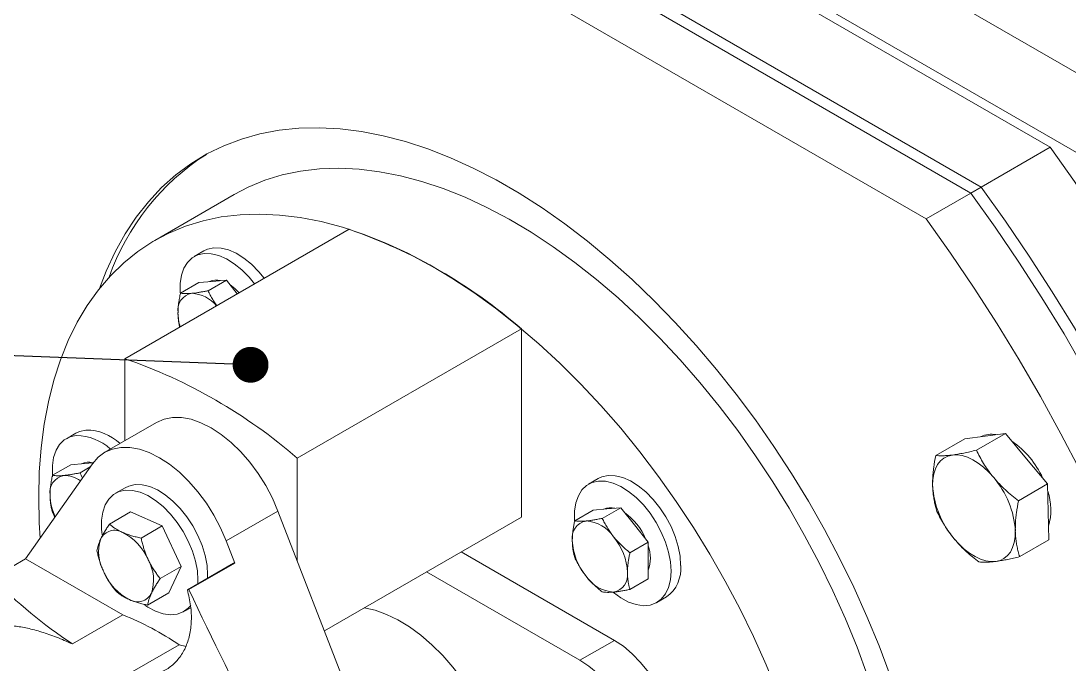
# Model space of a CAD drawing. Header units: millimetres. Extents: x -9396 to 24219, y -4763 to 12641.
# Drawn here: x 580.1 to 733.6, y -729.5 to -635.3 of the extents above; entities that cross this region are included whole.
import ezdxf

# ---------------------------------------------------------------- set-up
doc = ezdxf.new("R2010")
doc.units = ezdxf.units.MM
doc.header["$LTSCALE"] = 1000
doc.header["$MEASUREMENT"] = 0
doc.linetypes.add('SLD-Solid', pattern=[0])
for name, color, linetype in [('dim', 1, 'Continuous'), ('FRAME', 179, 'SLD-Solid'), ('text', 7, 'Continuous')]:
    doc.layers.add(name, color=color, linetype=linetype)
doc.styles.get("Standard").update_dxf_attribs({"font": 'romans.shx'})
doc.dimstyles.new('ISO-25', dxfattribs={"dimtxt": 2.5, "dimasz": 2.5, "dimexe": 1.25, "dimexo": 0.625, "dimtad": 1, "dimtxsty": 'Standard', "dimcen": 2.5, "dimadec": 0, "dimazin": 0, "dimtfac": 1, "dimtmove": 0, "dimatfit": 3, "dimfxl": 0, "dimarcsym": 0})

# ---------------------------------------------------------------- blocks, each defined once
blk = doc.blocks.new('A$C1A1C7678')
at = {"layer": 'FRAME', "color": 7, "linetype": 'SLD-Solid', "lineweight": 15}
for p, q in [((167.74, 278.51), (-39.3, 398.03)), ((167.74, 266.85), (-39.3, 386.37)), ((15.58, 353.23), (138.11, 282.49)), ((5.48, 347.4), (128.01, 276.66)), ((3.97, 346.52), (126.5, 275.79)), ((-2.6, 342.73), (119.93, 272)), ((138.11, 282.49), (128.01, 276.66)), ((128.01, 276.66), (126.5, 275.79)), ((18.62, 275.57), (7, 268.86)), ((119.93, 272), (126.5, 275.79)), ((2.62, 251.53), (35.44, 270.48)), ((14.19, 267.31), (12.78, 266.49)), ((13.44, 262.68), (10.75, 261.13)), ((13.44, 262.68), (15.46, 262.86)), ((17.48, 263.04), (14.79, 261.49)), ((15.46, 262.86), (17.48, 263.04)), ((17.48, 263.04), (19.08, 261.04)), ((27.86, 236.96), (60.69, 255.91)), ((60.69, 228.35), (60.69, 255.91)), ((2.62, 251.53), (2.62, 239.53)), ((7.25, 242.2), (-0.33, 237.83)), ((-4.55, 240.64), (-5.96, 239.82)), ((125.61, 239.82), (121.35, 237.36)), ((125.61, 239.82), (128.6, 240.21)), ((131.58, 240.6), (127.32, 238.13)), ((128.6, 240.21), (131.58, 240.6)), ((131.58, 240.6), (134.66, 236.89)), ((27.86, 221.93), (27.86, 236.96)), ((134.66, 236.89), (137.73, 233.19)), ((-2.13, 236.16), (-11.92, 222.23)), ((-5.31, 236.01), (-7.99, 234.46)), ((-5.31, 236.01), (-3.29, 236.19)), ((-2.46, 235.68), (-3.95, 234.82)), ((-3.29, 236.19), (-2.02, 236.31)), ((71.94, 233.97), (70.52, 233.16)), ((2.67, 232.64), (1.25, 231.83)), ((137.73, 233.19), (133.46, 230.73)), ((137.73, 233.19), (137.82, 229.1)), ((3.46, 229.09), (0.36, 227.3)), ((3.46, 229.09), (8.09, 227.06)), ((17.46, 224.86), (25.03, 229.23)), ((25.03, 229.23), (52.82, 157.6)), ((71.18, 229.35), (68.49, 227.8)), ((71.18, 229.35), (73.2, 229.53)), ((75.22, 229.71), (72.53, 228.16)), ((73.2, 229.53), (75.22, 229.71)), ((75.22, 229.71), (77.24, 227.2)), ((137.82, 229.1), (137.91, 225.01)), ((31.83, 211.7), (60.69, 228.35)), ((77.24, 227.2), (79.26, 224.68)), ((8.09, 227.06), (4.99, 225.27)), ((8.09, 227.06), (10.88, 221.13)), ((18.72, 221.61), (17.46, 224.86)), ((79.26, 224.68), (76.57, 223.13)), ((79.26, 224.68), (79.26, 221.99)), ((137.91, 225.01), (133.65, 222.55)), ((51.85, 223.25), (74.3, 210.29)), ((-11.92, 222.23), (-16.77, 219.43)), ((2.29, 214.03), (-11.92, 222.23)), ((10.88, 221.13), (7.78, 219.34)), ((10.88, 221.13), (9.05, 217.24)), ((18.52, 221.59), (11.77, 217.69)), ((12, 217.73), (18.72, 221.61)), ((18.72, 221.61), (18.52, 221.59)), ((79.26, 221.99), (79.26, 219.3)), ((46.8, 220.34), (69.25, 207.37)), ((13.31, 218.58), (13.32, 219.09)), ((79.26, 219.3), (76.57, 217.75)), ((9.05, 217.24), (5.95, 215.45)), ((80.52, 215.84), (81.93, 216.66)), ((11.25, 214.51), (12.25, 215.08)), ((2.29, 214.03), (-5.08, 209.77)), ((74.3, 210.29), (69.25, 207.37)), ((3.02, 205.3), (10.54, 209.64)), ((10.54, 209.64), (11.6, 209.41))]:
    blk.add_line(p, q, dxfattribs=at)
at = {"layer": 'FRAME', "color": 7, "linetype": 'SLD-Solid', "lineweight": 15, "flags": 128}
for points in [[(121.79, 167.42), (121.7, 171.35), (121.43, 175.38), (120.99, 179.48), (120.36, 183.65), (119.57, 187.88), (118.6, 192.16), (117.46, 196.47), (116.15, 200.8), (114.68, 205.14), (113.05, 209.47), (111.27, 213.79), (109.34, 218.08), (107.26, 222.33), (105.05, 226.53), (102.7, 230.66), (100.23, 234.72), (97.65, 238.69), (94.95, 242.56), (92.15, 246.32), (89.25, 249.97), (86.27, 253.48), (83.21, 256.85), (80.08, 260.07), (76.89, 263.13), (73.65, 266.02), (70.36, 268.74), (67.05, 271.27), (63.7, 273.61), (60.35, 275.76), (56.99, 277.7), (53.63, 279.43), (50.29, 280.94), (46.97, 282.24), (43.69, 283.32), (40.45, 284.17), (37.25, 284.79), (34.12, 285.19), (31.06, 285.35), (28.08, 285.28), (25.19, 284.98), (22.39, 284.45), (19.69, 283.7), (17.1, 282.71), (14.63, 281.51), (12.29, 280.08), (10.07, 278.44), (8, 276.58), (6.07, 274.52), (4.28, 272.26), (2.66, 269.81), (1.19, 267.16), (-0.12, 264.34), (-1.1, 261.82)], [(153.61, 81.38), (154.87, 82.13), (157.87, 84.12), (160.72, 86.33), (163.44, 88.74), (166.02, 91.36), (168.45, 94.18), (170.74, 97.2), (172.87, 100.41), (174.84, 103.8), (176.65, 107.38), (178.3, 111.13), (179.78, 115.05), (181.09, 119.13), (182.23, 123.37), (183.2, 127.76), (184, 132.29), (184.62, 136.96), (185.06, 141.75), (185.33, 146.66), (185.42, 151.68), (185.33, 156.8), (185.06, 162.02), (184.62, 167.32), (184, 172.7), (183.2, 178.15), (182.23, 183.66), (181.09, 189.22), (179.78, 194.82), (178.3, 200.45), (176.65, 206.1), (174.84, 211.77), (172.87, 217.44), (170.74, 223.11), (168.45, 228.76), (166.02, 234.39), (163.44, 239.99), (160.72, 245.54), (157.87, 251.04), (154.87, 256.49), (151.76, 261.86), (148.52, 267.16), (145.16, 272.37), (141.69, 277.48), (138.11, 282.49)], [(18.62, 275.57), (20.66, 276.64), (23.11, 277.65), (25.67, 278.44), (28.34, 278.99), (31.11, 279.32), (33.96, 279.42), (36.9, 279.28), (39.9, 278.91), (42.97, 278.31), (46.08, 277.49), (49.24, 276.44), (52.43, 275.16), (55.64, 273.67), (58.87, 271.96), (62.1, 270.05), (65.32, 267.93), (68.52, 265.62), (71.7, 263.11), (74.84, 260.43), (77.93, 257.57), (80.97, 254.55), (83.94, 251.37), (86.83, 248.05), (89.64, 244.59), (92.36, 241.01), (94.98, 237.32), (97.49, 233.52), (99.88, 229.63), (102.14, 225.67), (104.28, 221.64), (106.28, 217.56), (108.13, 213.44), (109.84, 209.29), (111.38, 205.12), (112.77, 200.95), (114, 196.8), (115.06, 192.66), (115.94, 188.57), (116.65, 184.52), (117.19, 180.53), (117.55, 176.62), (117.73, 172.8), (117.73, 169.07), (117.55, 165.45), (117.19, 161.95), (116.65, 158.58), (115.94, 155.36), (115.06, 152.28), (114, 149.37), (112.77, 146.63), (111.38, 144.07), (109.84, 141.69), (108.13, 139.51), (106.28, 137.52), (104.28, 135.75), (102.14, 134.19), (100.74, 133.32)], [(143.51, 75.55), (144.78, 76.3), (147.77, 78.29), (150.62, 80.5), (153.34, 82.91), (155.92, 85.53), (158.35, 88.35), (160.64, 91.37), (162.77, 94.58), (164.74, 97.97), (166.55, 101.55), (168.2, 105.3), (169.68, 109.22), (170.99, 113.3), (172.13, 117.54), (173.1, 121.93), (173.9, 126.46), (174.52, 131.13), (174.96, 135.92), (175.23, 140.83), (175.32, 145.85), (175.23, 150.97), (174.96, 156.19), (174.52, 161.49), (173.9, 166.87), (173.1, 172.32), (172.13, 177.83), (170.99, 183.39), (169.68, 188.99), (168.2, 194.62), (166.55, 200.27), (164.74, 205.94), (162.77, 211.61), (160.64, 217.28), (158.35, 222.93), (155.92, 228.56), (153.34, 234.16), (150.62, 239.71), (147.77, 245.21), (144.78, 250.66), (141.66, 256.03), (138.42, 261.33), (135.06, 266.54), (131.59, 271.65), (128.01, 276.66)], [(143.51, 75.55), (144.78, 76.3), (147.77, 78.29), (150.62, 80.5), (153.34, 82.91), (155.92, 85.53), (158.35, 88.35), (160.64, 91.37), (162.77, 94.58), (164.74, 97.97), (166.55, 101.55), (168.2, 105.3), (169.68, 109.22), (170.99, 113.3), (172.13, 117.54), (173.1, 121.93), (173.9, 126.46), (174.52, 131.13), (174.96, 135.92), (175.23, 140.83), (175.32, 145.85), (175.23, 150.97), (174.96, 156.19), (174.52, 161.49), (173.9, 166.87), (173.1, 172.32), (172.13, 177.83), (170.99, 183.39), (169.68, 188.99), (168.2, 194.62), (166.55, 200.27), (164.74, 205.94), (162.77, 211.61), (160.64, 217.28), (158.35, 222.93), (155.92, 228.56), (153.34, 234.16), (150.62, 239.71), (147.77, 245.21), (144.78, 250.66), (141.66, 256.03), (138.42, 261.33), (135.06, 266.54), (131.59, 271.65), (128.01, 276.66)], [(142, 74.68), (143.26, 75.43), (146.25, 77.42), (149.11, 79.62), (151.83, 82.04), (154.41, 84.66), (156.84, 87.48), (159.12, 90.49), (161.25, 93.7), (163.22, 97.1), (165.03, 100.67), (166.68, 104.43), (168.16, 108.35), (169.48, 112.43), (170.62, 116.67), (171.59, 121.06), (172.38, 125.59), (173, 130.25), (173.45, 135.04), (173.71, 139.95), (173.8, 144.97), (173.71, 150.1), (173.45, 155.32), (173, 160.62), (172.38, 166), (171.59, 171.45), (170.62, 176.96), (169.48, 182.51), (168.16, 188.11), (166.68, 193.74), (165.03, 199.4), (163.22, 205.07), (161.25, 210.74), (159.12, 216.41), (156.84, 222.06), (154.41, 227.69), (151.83, 233.28), (149.11, 238.84), (146.25, 244.34), (143.26, 249.78), (140.14, 255.16), (136.9, 260.45), (133.54, 265.66), (130.07, 270.78), (126.5, 275.79)], [(142, 74.68), (143.26, 75.43), (146.25, 77.42), (149.11, 79.62), (151.83, 82.04), (154.41, 84.66), (156.84, 87.48), (159.12, 90.49), (161.25, 93.7), (163.22, 97.1), (165.03, 100.67), (166.68, 104.43), (168.16, 108.35), (169.48, 112.43), (170.62, 116.67), (171.59, 121.06), (172.38, 125.59), (173, 130.25), (173.45, 135.04), (173.71, 139.95), (173.8, 144.97), (173.71, 150.1), (173.45, 155.32), (173, 160.62), (172.38, 166), (171.59, 171.45), (170.62, 176.96), (169.48, 182.51), (168.16, 188.11), (166.68, 193.74), (165.03, 199.4), (163.22, 205.07), (161.25, 210.74), (159.12, 216.41), (156.84, 222.06), (154.41, 227.69), (151.83, 233.28), (149.11, 238.84), (146.25, 244.34), (143.26, 249.78), (140.14, 255.16), (136.9, 260.45), (133.54, 265.66), (130.07, 270.78), (126.5, 275.79)], [(-10.01, 231.26), (-9.92, 234.94), (-9.65, 238.5), (-9.2, 241.93), (-8.58, 245.23), (-7.78, 248.38), (-6.81, 251.37), (-5.67, 254.2), (-4.36, 256.86), (-2.89, 259.33), (-1.26, 261.61), (0.52, 263.69), (2.45, 265.57), (4.51, 267.24), (6.72, 268.7), (9.05, 269.93), (11.5, 270.94), (14.06, 271.73), (16.73, 272.29), (19.49, 272.62), (22.35, 272.71), (25.28, 272.57), (28.29, 272.21), (31.35, 271.61), (34.47, 270.78), (37.63, 269.73), (40.82, 268.46), (44.03, 266.97), (47.26, 265.26), (50.48, 263.34), (53.71, 261.22), (56.91, 258.91), (60.08, 256.41), (63.22, 253.72), (66.32, 250.86), (69.35, 247.84), (72.32, 244.66), (75.22, 241.34), (78.03, 237.89), (80.75, 234.3), (83.36, 230.61), (85.87, 226.82), (88.26, 222.93), (90.53, 218.97), (92.66, 214.94), (94.66, 210.86), (96.52, 206.73), (98.22, 202.58), (99.77, 198.42), (101.16, 194.25), (102.38, 190.09), (103.44, 185.96), (104.33, 181.86), (105.04, 177.82), (105.58, 173.83), (105.93, 169.92), (106.11, 166.09), (106.11, 162.36), (105.93, 158.74), (105.58, 155.25), (105.04, 151.88), (104.33, 148.65), (103.44, 145.58), (102.38, 142.67), (101.16, 139.93), (99.77, 137.36), (98.22, 134.98), (96.52, 132.8), (94.66, 130.82), (92.66, 129.04), (90.53, 127.48), (88.26, 126.14), (87.33, 125.66)], [(119.93, 64.99), (123.51, 65.87), (126.98, 66.98), (130.34, 68.31), (133.58, 69.87), (136.7, 71.64), (139.69, 73.63), (142.54, 75.83), (145.26, 78.25), (147.84, 80.87), (150.28, 83.69), (152.56, 86.7), (154.69, 89.91), (156.66, 93.31), (158.47, 96.88), (160.12, 100.64), (161.6, 104.56), (162.91, 108.64), (164.05, 112.88), (165.02, 117.27), (165.82, 121.8), (166.44, 126.46), (166.88, 131.25), (167.15, 136.16), (167.24, 141.18), (167.15, 146.31), (166.88, 151.53), (166.44, 156.83), (165.82, 162.21), (165.02, 167.66), (164.05, 173.17), (162.91, 178.72), (161.6, 184.32), (160.12, 189.96), (158.47, 195.61), (156.66, 201.28), (154.69, 206.95), (152.56, 212.62), (150.28, 218.27), (147.84, 223.9), (145.26, 229.49), (142.54, 235.05), (139.69, 240.55), (136.7, 245.99), (133.58, 251.37), (130.34, 256.66), (126.98, 261.87), (123.51, 266.99), (119.93, 272)], [(15.66, 267.76), (14.72, 267.55), (14.19, 267.31)], [(23.01, 263.31), (22.22, 264.27), (21.16, 265.35), (20.04, 266.26), (18.91, 266.97), (17.78, 267.46), (16.69, 267.73), (15.66, 267.76)], [(14.24, 266.94), (13.31, 266.74), (12.49, 266.3), (11.8, 265.64), (11.27, 264.79), (10.91, 263.75), (10.73, 262.56), (10.73, 261.24), (10.75, 261.03)], [(21.6, 262.49), (20.81, 263.46), (19.75, 264.54), (18.63, 265.44), (17.49, 266.15), (16.36, 266.65), (15.27, 266.91), (14.24, 266.94)], [(18.05, 262.33), (18.72, 261.83), (19.37, 261.2)], [(25.03, 229.23), (24.21, 231.13), (23.23, 232.97), (22.12, 234.74), (20.89, 236.4), (19.57, 237.92), (18.17, 239.28), (16.72, 240.45), (15.24, 241.41), (13.76, 242.15), (12.31, 242.66), (10.91, 242.92), (9.59, 242.93), (8.36, 242.69), (7.25, 242.2)], [(-3.09, 241.09), (-4.02, 240.88), (-4.55, 240.64)], [(-4.5, 240.27), (-5.44, 240.07), (-6.26, 239.63), (-6.94, 238.97), (-7.47, 238.12), (-7.83, 237.08), (-8.01, 235.89), (-8.01, 234.57), (-7.99, 234.26)], [(17.46, 224.86), (16.63, 226.75), (15.66, 228.6), (14.55, 230.37), (13.32, 232.03), (11.99, 233.55), (10.59, 234.9), (9.14, 236.07), (7.67, 237.04), (6.19, 237.78), (4.74, 238.28), (3.34, 238.54), (2.01, 238.55), (0.78, 238.31), (-0.33, 237.83), (-1.3, 237.11), (-2.13, 236.16)], [(120.9, 232.96), (120.93, 233.85), (121.06, 234.68), (121.3, 235.41), (121.63, 236.05), (122.05, 236.58), (122.56, 236.99), (123.14, 237.28), (123.79, 237.43)], [(123.79, 237.43), (124.49, 237.46), (125.24, 237.34), (126.01, 237.1), (126.8, 236.73), (127.59, 236.23), (128.37, 235.63), (129.13, 234.92), (129.85, 234.12)], [(82.59, 220.42), (82.5, 221.78), (82.23, 223.21), (81.78, 224.68), (81.17, 226.14), (80.42, 227.56), (79.54, 228.9), (78.55, 230.12), (77.49, 231.2), (76.37, 232.11), (75.24, 232.82), (74.11, 233.31), (73.01, 233.58), (71.99, 233.61), (71.05, 233.4), (70.23, 232.97), (69.55, 232.31), (69.02, 231.45), (68.66, 230.41), (68.47, 229.22), (68.47, 227.91), (68.49, 227.65)], [(84, 221.23), (83.91, 222.6), (83.64, 224.03), (83.19, 225.49), (82.59, 226.96), (81.83, 228.37), (80.95, 229.71), (79.97, 230.94), (78.9, 232.02), (77.79, 232.93), (76.65, 233.64), (75.52, 234.13), (74.43, 234.39), (73.4, 234.43), (72.46, 234.22), (71.94, 233.97)], [(13.32, 219.09), (13.23, 220.45), (12.96, 221.88), (12.51, 223.35), (11.9, 224.81), (11.15, 226.23), (10.27, 227.57), (9.28, 228.79), (8.22, 229.87), (7.1, 230.78), (5.97, 231.49), (4.84, 231.98), (3.74, 232.25), (2.72, 232.28), (1.78, 232.07), (0.96, 231.64), (0.28, 230.98), (-0.25, 230.12), (-0.61, 229.08), (-0.8, 227.89), (-0.8, 226.58), (-0.71, 225.76)], [(14.72, 219.4), (14.73, 219.9), (14.64, 221.26), (14.37, 222.7), (13.92, 224.16), (13.32, 225.63), (12.56, 227.04), (11.68, 228.38), (10.7, 229.61), (9.63, 230.69), (8.52, 231.6), (7.38, 232.31), (6.25, 232.8), (5.16, 233.06), (4.13, 233.09), (3.19, 232.89), (2.67, 232.64)], [(-9.79, 225.26), (-9.92, 227.48), (-10.01, 231.26)], [(133.01, 226.32), (132.98, 225.43), (132.85, 224.6), (132.61, 223.87), (132.28, 223.23), (131.86, 222.7), (131.35, 222.28), (130.77, 222), (130.12, 221.85)], [(130.12, 221.85), (129.42, 221.82), (128.68, 221.94), (127.9, 222.18), (127.11, 222.55), (126.32, 223.05), (125.54, 223.65), (124.78, 224.36), (124.06, 225.16)], [(74.15, 217.28), (75.24, 216.51), (76.37, 215.9), (77.49, 215.52), (78.55, 215.37), (79.54, 215.46), (80.42, 215.78), (81.17, 216.33), (81.78, 217.09), (82.23, 218.04), (82.5, 219.16), (82.59, 220.42)], [(5.55, 215.45), (5.97, 215.17), (7.1, 214.57), (8.22, 214.19), (9.28, 214.04), (10.27, 214.13), (11.15, 214.45), (11.9, 215), (12.25, 215.38)], [(37.65, 215.06), (37.66, 215.06), (39.27, 214.69), (40.92, 214.09), (42.59, 213.28), (44.27, 212.26), (45.94, 211.04), (47.57, 209.64), (49.15, 208.07), (50.66, 206.35), (52.08, 204.5), (53.41, 202.54), (54.61, 200.49), (55.68, 198.38), (56.61, 196.23), (57.38, 194.06), (58, 191.9), (58.44, 189.77), (58.7, 187.7), (58.79, 185.71)], [(74.3, 210.29), (75.62, 209.42), (76.91, 208.33), (78.14, 207.07), (79.28, 205.64), (80.31, 204.1), (81.21, 202.46), (81.96, 200.77), (82.53, 199.06), (82.92, 197.38), (83.12, 195.76), (83.12, 194.24), (82.92, 192.84), (82.53, 191.61), (81.96, 190.56)], [(69.25, 207.37), (70.57, 206.5), (71.86, 205.42), (73.09, 204.15), (74.23, 202.73), (75.26, 201.18), (76.16, 199.54), (76.91, 197.85), (77.48, 196.15), (77.87, 194.47), (78.07, 192.85), (78.07, 191.32), (77.87, 189.93), (77.48, 188.69), (76.91, 187.65)]]:
    blk.add_lwpolyline(points, dxfattribs=at)
at = {"layer": 'FRAME', "color": 7, "linetype": 'SLD-Solid', "lineweight": 15}
for centre, radius, start, end in [((33.46, 251.85), 35.13, 122.5779, 160.7145), ((10.28, 197.75), 76.96, 49.0844, 70.921), ((16.01, 260.71), 2.35, 74.7192, 115.4998), ((12.87, 258.64), 2.51, 100.5468, 189.2519), ((12.17, 256.16), 4.95, 38.9394, 87.188), ((17.55, 258.35), 7.16, 180.9143, 197.3556), ((-22.54, 178.8), 76.96, 49.0844, 70.921), ((-3.08, 233.77), 7.32, 47.0018, 90.0237), ((-4.5, 232.95), 7.32, 47.0018, 90.0237), ((129.49, 237.07), 3.41, 78.81, 116.008), ((125.12, 228.68), 13.05, 24.3324, 55.5338), ((-2.73, 234.03), 2.35, 74.2973, 115.4746), ((-5.87, 231.96), 2.51, 100.5468, 189.2519), ((-6.27, 230.54), 3.9, 52.5637, 90.9099), ((119.72, 225.47), 13.32, 3.6961, 40.5067), ((134.19, 233.81), 13.32, 183.6961, 220.5067), ((129.98, 229.39), 8.24, 343.0608, 19.4845), ((-0.6, 231.75), 7.75, 181.3996, 205.6982), ((73.75, 227.44), 2.28, 74.1375, 115.7981), ((70.72, 221.76), 8.83, 22.6045, 54.9846), ((70.61, 225.3), 2.51, 100.5468, 189.2519), ((69.84, 222.57), 5.21, 33.4349, 86.5705), ((1.12, 224.13), 2.28, 58.5416, 153.4796), ((-1.44, 218.86), 8.14, 23.4646, 62.5579), ((4.88, 223.24), 6.11, 161.7616, 209.3881), ((76.89, 225.3), 8.77, 182.6393, 219.7721), ((67.45, 219.83), 8.77, 2.6393, 39.7721), ((74.37, 222.34), 5.2, 340.0599, 19.9401), ((0.7, 219.1), 6.11, 341.7616, 29.3881), ((78.94, 220.77), 5.09, 306.0588, 5.2534), ((7.02, 223.48), 8.14, 203.4646, 242.5579), ((74.5, 222.56), 5.21, 213.4349, 266.5705), ((73.73, 219.83), 2.51, 280.5468, 9.2519), ((34.65, 269.71), 71.91, 224.3606, 236.4613), ((4.46, 218.21), 2.28, 238.5416, 333.4796), ((-12.32, 176.6), 40.18, 55.3171, 68.6721)]:
    blk.add_arc(centre, radius, start, end, dxfattribs=at)
for centre, major_axis, ratio, start_param, end_param in [((71.75, 257.61), (101.05, 35.58), 0.218312, 4.002277, 4.005135), ((71.75, 287.09), (-65.96, 187.33), 0.410741, 1.802375, 2.054661)]:
    blk.add_ellipse(centre, major_axis=major_axis, ratio=ratio, start_param=start_param, end_param=end_param, dxfattribs=at)
for points, knots in [([(10.75, 261.13), (10.7, 260.89), (10.6, 260.39), (10.48, 259.66), (10.41, 258.93), (10.4, 258.46), (10.39, 258.23)], [0, 0, 0, 0, 0.247269, 0.495363, 0.746874, 1, 1, 1, 1]), ([(12.41, 261.11), (12.27, 261.09), (11.99, 261.07), (11.63, 261.07), (11.31, 261.07), (11.02, 261.1), (10.84, 261.12), (10.75, 261.13)], [0, 0, 0, 0, 0.214086, 0.409052, 0.604721, 0.802143, 1, 1, 1, 1]), ([(14.79, 261.49), (14.63, 261.46), (14.29, 261.39), (13.79, 261.3), (13.31, 261.21), (12.84, 261.15), (12.55, 261.12), (12.41, 261.11)], [0, 0, 0, 0, 0.188342, 0.389561, 0.591339, 0.795222, 1, 1, 1, 1]), ([(16.06, 259.3), (16, 259.38), (15.79, 259.67), (15.47, 260.19), (15.11, 260.83), (14.9, 261.27), (14.79, 261.49)], [0, 0, 0, 0, 0.1240671, 0.4130709, 0.7060475, 1, 1, 1, 1]), ([(10.39, 258.23), (10.39, 258.17), (10.39, 257.9), (10.42, 257.43), (10.5, 256.84), (10.57, 256.43), (10.63, 256.21), (10.64, 256.17)], [0, 0, 0, 0, 0.085795, 0.367189, 0.650128, 0.936956, 1, 1, 1, 1]), ([(127.32, 238.13), (127, 238.06), (126.36, 237.91), (125.45, 237.71), (124.58, 237.55), (124.05, 237.47), (123.79, 237.43)], [0, 0, 0, 0, 0.247269, 0.495363, 0.746874, 1, 1, 1, 1]), ([(129.85, 234.12), (129.78, 234.21), (129.47, 234.58), (128.96, 235.27), (128.35, 236.2), (127.8, 237.16), (127.48, 237.81), (127.32, 238.13)], [0, 0, 0, 0, 0.070064, 0.299819, 0.530836, 0.765028, 1, 1, 1, 1]), ([(121.35, 237.36), (121.24, 236.78), (121.08, 235.91), (120.96, 234.77), (120.9, 233.88), (120.9, 233.28), (120.9, 232.96)], [0, 0, 0, 0, 0.3820472, 0.5746635, 0.7679025, 1, 1, 1, 1]), ([(123.79, 237.43), (123.72, 237.43), (123.42, 237.39), (122.93, 237.34), (122.34, 237.32), (121.81, 237.32), (121.5, 237.35), (121.35, 237.36)], [0, 0, 0, 0, 0.0700641, 0.2998191, 0.5308357, 0.7650278, 1, 1, 1, 1]), ([(-7.99, 234.46), (-8.04, 234.22), (-8.15, 233.72), (-8.26, 232.99), (-8.34, 232.26), (-8.35, 231.79), (-8.35, 231.56)], [0, 0, 0, 0, 0.2472686, 0.4953626, 0.746874, 1, 1, 1, 1]), ([(-6.33, 234.43), (-6.48, 234.42), (-6.75, 234.4), (-7.11, 234.4), (-7.43, 234.4), (-7.73, 234.43), (-7.9, 234.45), (-7.99, 234.46)], [0, 0, 0, 0, 0.2140861, 0.4090524, 0.6047212, 0.8021426, 1, 1, 1, 1]), ([(-3.95, 234.82), (-4.12, 234.79), (-4.46, 234.72), (-4.95, 234.63), (-5.44, 234.54), (-5.9, 234.48), (-6.19, 234.45), (-6.33, 234.43)], [0, 0, 0, 0, 0.188342, 0.389561, 0.591339, 0.795222, 1, 1, 1, 1]), ([(-3.59, 234.09), (-3.6, 234.11), (-3.74, 234.35), (-3.85, 234.6), (-3.95, 234.82)], [0, 0, 0, 0, 0.105437, 1, 1, 1, 1]), ([(133.46, 230.73), (133.14, 230.98), (132.49, 231.49), (131.55, 232.31), (130.66, 233.18), (130.12, 233.81), (129.85, 234.12)], [0, 0, 0, 0, 0.247269, 0.495363, 0.746874, 1, 1, 1, 1]), ([(120.9, 232.96), (120.91, 232.69), (120.93, 232.15), (121.02, 231.38), (121.15, 230.63), (121.32, 229.89), (121.46, 229.42), (121.53, 229.18)], [0, 0, 0, 0, 0.195307, 0.391434, 0.58977, 0.78871, 1, 1, 1, 1]), ([(-8.35, 231.56), (-8.35, 231.5), (-8.35, 231.23), (-8.32, 230.76), (-8.25, 230.17), (-8.14, 229.61), (-8.04, 229.25), (-7.99, 229.08)], [0, 0, 0, 0, 0.070051, 0.299809, 0.530829, 0.765024, 1, 1, 1, 1]), ([(133.01, 226.32), (133.01, 226.65), (133.01, 227.24), (133.07, 228.13), (133.2, 229.27), (133.36, 230.14), (133.46, 230.73)], [0, 0, 0, 0, 0.232098, 0.422704, 0.613957, 1, 1, 1, 1]), ([(-7.99, 229.08), (-7.89, 228.84), (-7.77, 228.59), (-7.63, 228.35), (-7.63, 228.34)], [0, 0, 0, 0, 0.940729, 1, 1, 1, 1]), ([(121.53, 229.18), (121.7, 228.83), (122.04, 228.14), (122.64, 227.13), (123.3, 226.12), (123.81, 225.48), (124.06, 225.16)], [0, 0, 0, 0, 0.247269, 0.495363, 0.746874, 1, 1, 1, 1]), ([(0.36, 227.3), (0.23, 227.12), (-0.02, 226.74), (-0.36, 226.2), (-0.67, 225.66), (-0.84, 225.32), (-0.92, 225.15)], [0, 0, 0, 0, 0.247269, 0.495363, 0.746874, 1, 1, 1, 1]), ([(2.31, 226.08), (2.26, 226.1), (2.03, 226.21), (1.64, 226.41), (1.17, 226.69), (0.74, 226.99), (0.49, 227.2), (0.36, 227.3)], [0, 0, 0, 0, 0.070051, 0.299809, 0.530829, 0.765024, 1, 1, 1, 1]), ([(68.49, 227.8), (68.45, 227.6), (68.37, 227.21), (68.27, 226.63), (68.19, 226.06), (68.14, 225.47), (68.14, 225.09), (68.13, 224.9)], [0, 0, 0, 0, 0.195283, 0.390944, 0.58809, 0.785914, 1, 1, 1, 1]), ([(70.15, 227.77), (70.1, 227.77), (69.9, 227.75), (69.57, 227.73), (69.17, 227.73), (68.81, 227.76), (68.6, 227.78), (68.49, 227.8)], [0, 0, 0, 0, 0.070051, 0.299809, 0.530829, 0.765024, 1, 1, 1, 1]), ([(72.53, 228.16), (72.32, 228.12), (71.89, 228.03), (71.27, 227.92), (70.69, 227.83), (70.33, 227.79), (70.15, 227.77)], [0, 0, 0, 0, 0.247269, 0.495363, 0.746874, 1, 1, 1, 1]), ([(74.19, 225.44), (74.14, 225.5), (73.94, 225.76), (73.61, 226.22), (73.21, 226.85), (72.85, 227.5), (72.64, 227.94), (72.53, 228.16)], [0, 0, 0, 0, 0.070051, 0.299809, 0.530829, 0.765024, 1, 1, 1, 1]), ([(4.99, 225.27), (4.75, 225.32), (4.27, 225.43), (3.59, 225.61), (2.92, 225.83), (2.52, 225.99), (2.31, 226.08)], [0, 0, 0, 0, 0.247269, 0.495363, 0.746874, 1, 1, 1, 1]), ([(133.65, 222.55), (133.57, 222.79), (133.43, 223.26), (133.26, 223.99), (133.14, 224.73), (133.05, 225.51), (133.02, 226.05), (133.01, 226.32)], [0, 0, 0, 0, 0.21129, 0.406886, 0.603008, 0.801091, 1, 1, 1, 1]), ([(-0.92, 225.15), (-0.94, 225.11), (-1.03, 224.91), (-1.17, 224.58), (-1.31, 224.16), (-1.42, 223.78), (-1.46, 223.53), (-1.48, 223.41)], [0, 0, 0, 0, 0.070051, 0.299809, 0.530829, 0.765024, 1, 1, 1, 1]), ([(6.03, 222.1), (5.93, 222.32), (5.74, 222.73), (5.51, 223.36), (5.31, 223.99), (5.14, 224.62), (5.04, 225.05), (4.99, 225.27)], [0, 0, 0, 0, 0.214086, 0.409052, 0.604721, 0.802143, 1, 1, 1, 1]), ([(68.13, 224.9), (68.14, 224.72), (68.14, 224.35), (68.19, 223.83), (68.27, 223.33), (68.37, 222.85), (68.45, 222.55), (68.49, 222.41)], [0, 0, 0, 0, 0.200893, 0.402677, 0.606846, 0.811658, 1, 1, 1, 1]), ([(76.57, 223.13), (76.36, 223.31), (75.93, 223.65), (75.31, 224.21), (74.73, 224.8), (74.37, 225.23), (74.19, 225.44)], [0, 0, 0, 0, 0.247269, 0.495363, 0.746874, 1, 1, 1, 1]), ([(124.06, 225.16), (124.14, 225.07), (124.45, 224.7), (125.04, 224.06), (125.87, 223.26), (126.75, 222.49), (127.37, 222.01), (127.68, 221.77)], [0, 0, 0, 0, 0.0700641, 0.2998191, 0.5308357, 0.7650278, 1, 1, 1, 1]), ([(-1.48, 223.41), (-1.43, 223.2), (-1.34, 222.78), (-1.16, 222.14), (-0.96, 221.51), (-0.73, 220.88), (-0.54, 220.46), (-0.44, 220.24)], [0, 0, 0, 0, 0.195283, 0.390944, 0.58809, 0.785914, 1, 1, 1, 1]), ([(76.21, 220.23), (76.22, 220.43), (76.22, 220.81), (76.27, 221.39), (76.35, 221.96), (76.45, 222.54), (76.53, 222.94), (76.57, 223.13)], [0, 0, 0, 0, 0.214086, 0.409052, 0.604721, 0.802143, 1, 1, 1, 1]), ([(7.78, 219.34), (7.66, 219.5), (7.4, 219.83), (7.03, 220.35), (6.66, 220.91), (6.33, 221.49), (6.13, 221.89), (6.03, 222.1)], [0, 0, 0, 0, 0.188342, 0.389561, 0.591339, 0.795222, 1, 1, 1, 1]), ([(68.49, 222.41), (68.6, 222.18), (68.83, 221.71), (69.22, 221.02), (69.65, 220.34), (69.98, 219.91), (70.15, 219.69)], [0, 0, 0, 0, 0.247269, 0.495363, 0.746874, 1, 1, 1, 1]), ([(127.68, 221.77), (127.84, 221.76), (128.17, 221.73), (128.74, 221.73), (129.38, 221.76), (129.87, 221.82), (130.12, 221.85)], [0, 0, 0, 0, 0.2472686, 0.4953626, 0.746874, 1, 1, 1, 1]), ([(130.12, 221.85), (130.19, 221.85), (130.5, 221.9), (131.07, 221.99), (131.88, 222.14), (132.74, 222.33), (133.34, 222.47), (133.65, 222.55)], [0, 0, 0, 0, 0.070064, 0.299819, 0.530836, 0.765028, 1, 1, 1, 1]), ([(-0.44, 220.24), (-0.34, 220.04), (-0.15, 219.64), (0.19, 219.07), (0.55, 218.51), (0.93, 217.98), (1.19, 217.65), (1.32, 217.49)], [0, 0, 0, 0, 0.200893, 0.402677, 0.606846, 0.811658, 1, 1, 1, 1]), ([(70.15, 219.69), (70.2, 219.63), (70.41, 219.38), (70.8, 218.94), (71.34, 218.4), (71.92, 217.88), (72.33, 217.55), (72.53, 217.39)], [0, 0, 0, 0, 0.070051, 0.299809, 0.530829, 0.765024, 1, 1, 1, 1]), ([(76.57, 217.75), (76.53, 217.89), (76.45, 218.19), (76.35, 218.65), (76.27, 219.16), (76.22, 219.68), (76.22, 220.05), (76.21, 220.23)], [0, 0, 0, 0, 0.1883417, 0.3895612, 0.5913395, 0.7952219, 1, 1, 1, 1]), ([(6.51, 217.19), (6.53, 217.24), (6.62, 217.43), (6.81, 217.8), (7.1, 218.3), (7.43, 218.81), (7.67, 219.17), (7.78, 219.34)], [0, 0, 0, 0, 0.070051, 0.299809, 0.530829, 0.765024, 1, 1, 1, 1]), ([(1.32, 217.49), (1.45, 217.38), (1.72, 217.15), (2.18, 216.83), (2.69, 216.53), (3.08, 216.35), (3.27, 216.26)], [0, 0, 0, 0, 0.2472686, 0.4953626, 0.746874, 1, 1, 1, 1]), ([(11.77, 217.69), (11.95, 216.91), (12.31, 215.34), (12.4, 213.1), (12.14, 211.03), (11.53, 209.19), (10.58, 207.62), (9.33, 206.38), (7.83, 205.51), (6.22, 205.08), (4.6, 205), (3.55, 205.2), (3.02, 205.3)], [0, 0, 0, 0, 0.103187, 0.206371, 0.309556, 0.412745, 0.516063, 0.619386, 0.723874, 0.82836, 0.914181, 1, 1, 1, 1]), ([(5.95, 215.45), (5.97, 215.58), (6.02, 215.83), (6.13, 216.25), (6.28, 216.7), (6.43, 217.03), (6.51, 217.19)], [0, 0, 0, 0, 0.247269, 0.495363, 0.746874, 1, 1, 1, 1]), ([(72.53, 217.39), (72.64, 217.37), (72.87, 217.34), (73.26, 217.32), (73.69, 217.32), (74.02, 217.35), (74.19, 217.36)], [0, 0, 0, 0, 0.247269, 0.495363, 0.746874, 1, 1, 1, 1]), ([(74.19, 217.36), (74.24, 217.36), (74.45, 217.38), (74.84, 217.43), (75.38, 217.52), (75.96, 217.62), (76.37, 217.71), (76.57, 217.75)], [0, 0, 0, 0, 0.070051, 0.299809, 0.530829, 0.765024, 1, 1, 1, 1]), ([(3.27, 216.26), (3.33, 216.24), (3.56, 216.14), (4.01, 215.97), (4.62, 215.77), (5.27, 215.6), (5.72, 215.5), (5.95, 215.45)], [0, 0, 0, 0, 0.070051, 0.299809, 0.530829, 0.765024, 1, 1, 1, 1]), ([(-5.08, 209.77), (-5.87, 210.11), (-7.43, 210.8), (-9.62, 211.56), (-11.67, 212.11), (-13.56, 212.41), (-15.27, 212.47), (-16.8, 212.28), (-18.01, 211.94), (-18.65, 211.55), (-18.88, 211.41)], [0, 0, 0, 0, 0.130391, 0.260788, 0.395212, 0.529642, 0.659937, 0.790237, 0.923926, 1, 1, 1, 1])]:
    blk.add_open_spline(points, degree=3, knots=knots, dxfattribs=at)
at = {"layer": 'text', "color": 7, "linetype": 'SLD-Solid', "lineweight": 0}
blk.add_leader([(21.02, 250.64), (-103.19, 255.4)], dimstyle='ISO-25', override={"dimscale": 6, "dimasz": 3.5, "dimdec": 0, "dimdsep": 46, "dimclrd": 256, "dimclre": 256, "dimclrt": 7, "dimadec": 2, "dimldrblk": 'DotSmall'}, dxfattribs=at)

msp = doc.modelspace()

# ---------------------------------------------------------------- block references
at = {"layer": 'dim', "ltscale": 5}
msp.add_blockref('A$C1A1C7678', (592.73, -936.33), dxfattribs=at)

doc.saveas('drawing.dxf')
